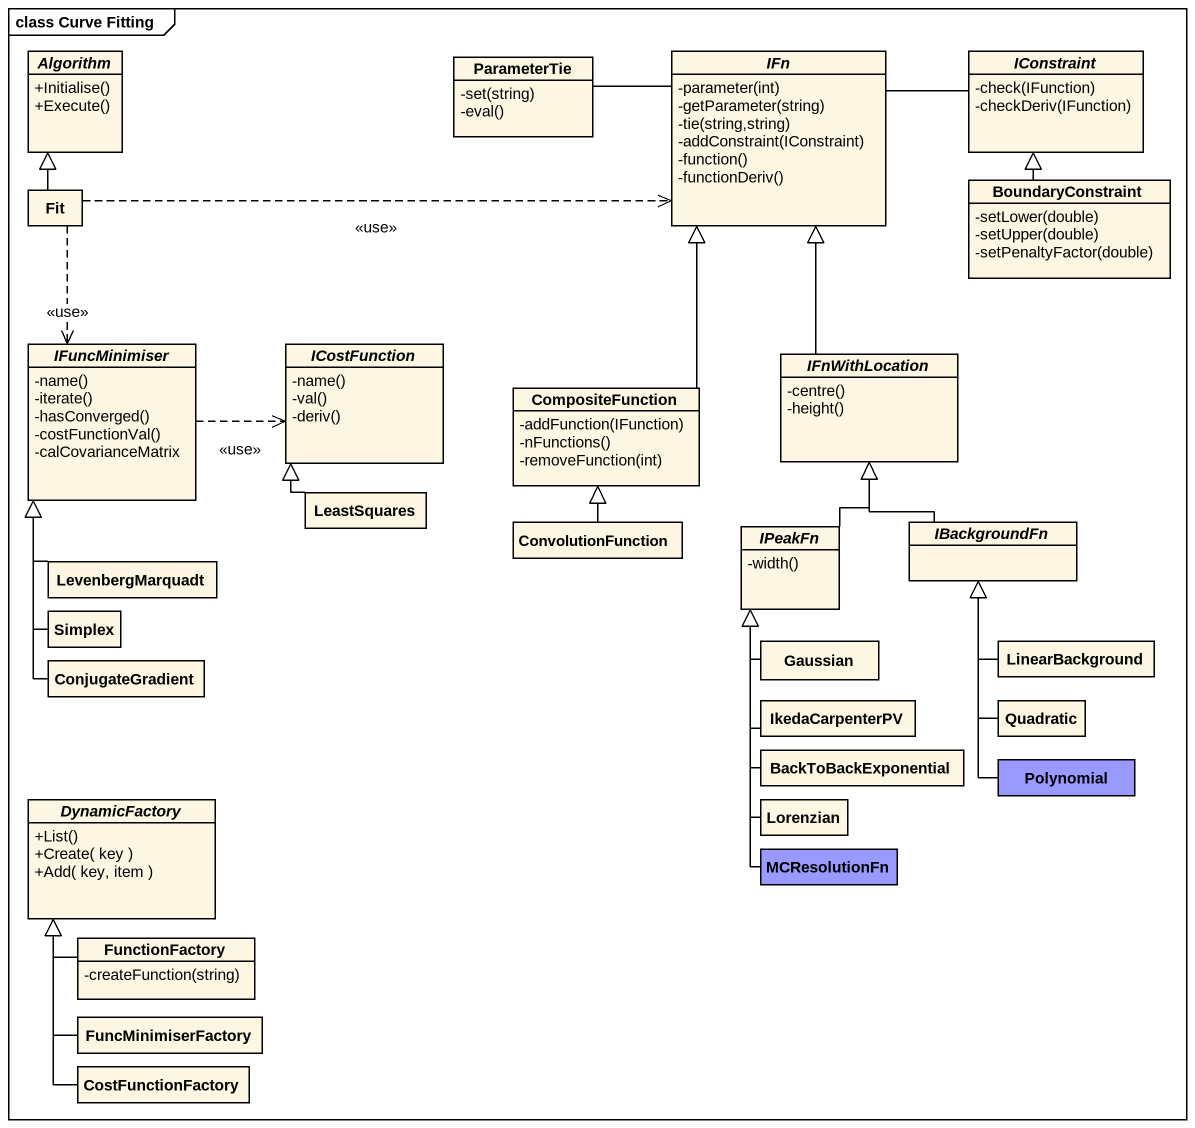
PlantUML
@startuml
mainframe class Curve Fitting
hide circle
hide empty members
skinparam classAttributeIconSize 0
abstract class Algorithm {
  +Initialise()
  +Execute()
}
class ParameterTie {
  {field} -set(string)
  {field} -eval()
}
abstract class IFn {
  {field} -parameter(int)
  {field} -getParameter(string)
  {field} -tie(string,string)
  {field} -addConstraint(IConstraint)
  {field} -function()
  {field} -functionDeriv()
}
abstract class IConstraint {
  {field} -check(IFunction)
  {field} -checkDeriv(IFunction)
}
class Fit
class BoundaryConstraint {
  {field} -setLower(double)
  {field} -setUpper(double)
  {field} -setPenaltyFactor(double)
}
abstract class IFuncMinimiser {
  {field} -name()
  {field} -iterate()
  {field} -hasConverged()
  {field} -costFunctionVal()
  -calCovarianceMatrix
}
abstract class ICostFunction {
  {field} -name()
  {field} -val()
  {field} -deriv()
}
abstract class IFnWithLocation {
  {field} -centre()
  {field} -height()
}
class CompositeFunction {
  {field} -addFunction(IFunction)
  {field} -nFunctions()
  {field} -removeFunction(int)
}
class LeastSquares
class ConvolutionFunction
abstract class IPeakFn {
  {field} -width()
}
abstract class IBackgroundFn
class LevenbergMarquadt
class Simplex
class ConjugateGradient
class Gaussian
class LinearBackground
class IkedaCarpenterPV
class Quadratic
abstract class DynamicFactory {
  +List()
  +Create( key )
  +Add( key, item )
}
class Lorenzian
class BackToBackExponential
class Polynomial #9999FF
class MCResolutionFn #9999FF
class FunctionFactory {
  {field} -createFunction(string)
}
class FuncMinimiserFactory
class CostFunctionFactory
ParameterTie -right- IFn
IFn -right- IConstraint
Fit -up-|> Algorithm
Fit .right.> IFn : <<use>>
Fit ..> IFuncMinimiser : <<use>>
BoundaryConstraint -up-|> IConstraint
IFuncMinimiser .right.> ICostFunction : <<use>>
IFnWithLocation -up-|> IFn
CompositeFunction -up-|> IFn
LeastSquares -up-|> ICostFunction
ConvolutionFunction -up-|> CompositeFunction
IPeakFn -up-|> IFnWithLocation
IBackgroundFn -up-|> IFnWithLocation
LevenbergMarquadt -up-|> IFuncMinimiser
Simplex -up-|> IFuncMinimiser
ConjugateGradient -up-|> IFuncMinimiser
Gaussian -up-|> IPeakFn
LinearBackground -up-|> IBackgroundFn
IkedaCarpenterPV -up-|> IPeakFn
Quadratic -up-|> IBackgroundFn
Lorenzian -up-|> IPeakFn
BackToBackExponential -up-|> IPeakFn
Polynomial -up-|> IBackgroundFn
MCResolutionFn -up-|> IPeakFn
FunctionFactory -up-|> DynamicFactory
FuncMinimiserFactory -up-|> DynamicFactory
CostFunctionFactory -up-|> DynamicFactory
@enduml
